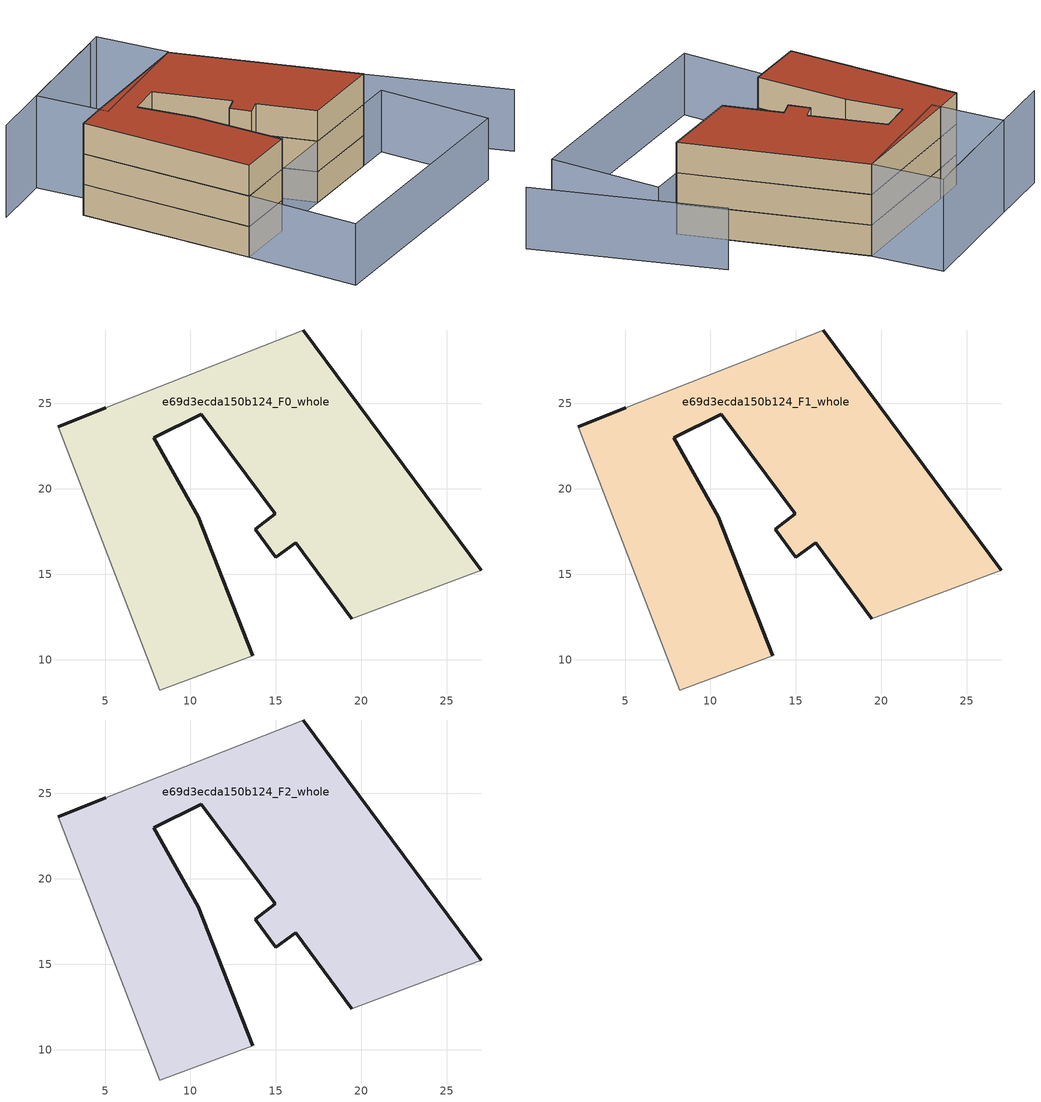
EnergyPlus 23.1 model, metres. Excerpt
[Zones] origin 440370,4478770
e69d3ecda150b124_F0_whole
 floor ground (EU_floor_Construction): 27.03,15.23 16.61,29.3 5.03,24.75 2.26,23.63 8.2,8.22 13.66,10.24 10.45,18.36 7.85,22.99 10.65,24.37 14.97,18.54 13.8,17.64 14.99,15.98 16.17,16.85 19.46,12.41 z0
 wall outside (EU_wall_Construction): 16.61,29.3 27.03,15.23 / 19.46,12.41 16.17,16.85 14.99,15.98 13.8,17.64 14.97,18.54 10.65,24.37 7.85,22.99 10.45,18.36 13.66,10.24 / 2.26,23.63 5.03,24.75 z0:3
 wall adiabatic (EU_wall_Construction): 5.03,24.75 16.61,29.3 / 27.03,15.23 19.46,12.41 / 13.66,10.24 8.2,8.22 2.26,23.63 z0:3
e69d3ecda150b124_F1_whole
 floor to e69d3ecda150b124_F0_whole (EU_floor_Construction): 27.03,15.23 16.61,29.3 5.02,24.75 2.25,23.63 8.19,8.22 13.65,10.24 10.44,18.36 7.85,22.99 10.65,24.37 14.97,18.54 13.8,17.64 14.99,15.98 16.17,16.85 19.45,12.41 z3
 wall outside (EU_wall_Construction): 16.61,29.3 27.03,15.23 / 19.46,12.41 16.17,16.85 14.99,15.98 13.8,17.64 14.97,18.54 10.65,24.37 7.85,22.99 10.45,18.36 13.66,10.24 / 2.26,23.63 5.03,24.75 z3:6
 wall adiabatic (EU_wall_Construction): 5.03,24.75 16.61,29.3 / 27.03,15.23 19.46,12.41 / 13.66,10.24 8.2,8.22 2.26,23.63 z3:6
e69d3ecda150b124_F2_whole
 floor to e69d3ecda150b124_F1_whole (EU_floor_Construction): 27.03,15.23 16.61,29.3 5.02,24.75 2.25,23.63 8.19,8.22 13.65,10.24 10.44,18.36 7.85,22.99 10.65,24.37 14.97,18.54 13.8,17.64 14.99,15.98 16.17,16.85 19.45,12.41 z6
 wall outside (EU_wall_Construction): 16.61,29.3 27.03,15.23 / 19.46,12.41 16.17,16.85 14.99,15.98 13.8,17.64 14.97,18.54 10.65,24.37 7.85,22.99 10.45,18.36 13.66,10.24 / 2.26,23.63 5.03,24.75 z6:9
 wall adiabatic (EU_wall_Construction): 5.03,24.75 16.61,29.3 / 27.03,15.23 19.46,12.41 / 13.66,10.24 8.2,8.22 2.26,23.63 z6:9
 roof outside (EU_roof_Construction): 16.61,29.3 27.03,15.23 19.46,12.41 16.17,16.85 14.99,15.98 13.8,17.64 14.97,18.54 10.65,24.37 7.85,22.99 10.45,18.36 13.66,10.24 8.2,8.22 2.26,23.63 5.03,24.75 z9
shading: 12.45,34.89 -3.16,27.63 / 5.38,24 2.44,30.25 / 2.44,30.25 13.67,35.54 / 13.67,35.54 16.61,29.3 / 16.61,29.3 5.38,24 z0:9; 38.83,8.96 27.87,23.31 / 8.19,8.22 29.93,16.31 / 29.93,16.31 33.67,6.26 / 33.67,6.26 11.93,-1.82 / 11.93,-1.82 8.19,8.22 z0:6
[Building]
EU S2 Campaign: North Axis=0; Terrain=City; Solar Distribution=FullExterior
[Site:Location]
Madrid: Latitude=40.5; Longitude=-3.5; Time Zone=1; Elevation=609
[SizingPeriod:WeatherFileDays]
AnnualSizingPeriod: Begin Month=1; Begin Day of Month=1; End Month=12; End Day of Month=31; Day of Week for Start Day=Monday; Use Weather File Daylight Saving Period=No; Use Weather File Rain and Snow Indicators=No
[MATERIAL]
EU_InternalMass_Material: Roughness=MediumRough; Thickness=0.1; Conductivity=1; Density=1800; Specific Heat=900; Thermal Absorptance=0.9; Solar Absorptance=0.7; Visible Absorptance=0.7
[MATERIAL:NOMASS] Roughness=MediumRough; Thermal Absorptance=0.9; Solar Absorptance=0.7; Visible Absorptance=0.7
Name | Thermal Resistance
EU_wall_NoMass | 0.419739
EU_roof_NoMass | 0.352165
EU_floor_NoMass | 0.608284
[CONSTRUCTION]
EU_wall_Construction: EU_wall_NoMass
EU_roof_Construction: EU_roof_NoMass
EU_floor_Construction: EU_floor_NoMass
EU_InternalMass_Construction: EU_InternalMass_Material
[ZONE] Type=1; Multiplier=1; Ceiling Height=autocalculate; Volume=710.407; Floor Area=autocalculate; Part of Total Floor Area=Yes
e69d3ecda150b124_F0_whole; e69d3ecda150b124_F1_whole; e69d3ecda150b124_F2_whole
[INTERNALMASS] Construction=EU_InternalMass_Construction; Surface Area=236.802
Name | Zone or ZoneList
e69d3ecda150b124_F0_whole_EU_InternalMass | e69d3ecda150b124_F0_whole
e69d3ecda150b124_F1_whole_EU_InternalMass | e69d3ecda150b124_F1_whole
e69d3ecda150b124_F2_whole_EU_InternalMass | e69d3ecda150b124_F2_whole
[OTHEREQUIPMENT] Fuel Type=Electricity; Design Level Calculation Method=Watts/Area; Power per Zone Floor Area=1; Fraction Latent=0; Fraction Radiant=0; Fraction Lost=0; Carbon Dioxide Generation Rate=0; EndUse Subcategory=EU_Step8_InternalGains
Name | Zone or ZoneList or Space or SpaceList | Schedule
EU_Step8_InternalGain_e69d3ecda150b124_F0_whole_f000 | e69d3ecda150b124_F0_whole | EU_Step8_GainSchedule_e69d3ecda150b124_F0_whole_f000
EU_Step8_InternalGain_e69d3ecda150b124_F1_whole_f000 | e69d3ecda150b124_F1_whole | EU_Step8_GainSchedule_e69d3ecda150b124_F1_whole_f000
EU_Step8_InternalGain_e69d3ecda150b124_F2_whole_f000 | e69d3ecda150b124_F2_whole | EU_Step8_GainSchedule_e69d3ecda150b124_F2_whole_f000
[ZONEVENTILATION:DESIGNFLOWRATE] Schedule=EU_AlwaysOn; Design Flow Rate Calculation Method=AirChanges/Hour; Air Changes per Hour=0.703302; Ventilation Type=Natural; Fan Pressure Rise=0; Fan Total Efficiency=1; Constant Term Coefficient=1; Temperature Term Coefficient=0; Velocity Term Coefficient=0; Velocity Squared Term Coefficient=0; Minimum Indoor Temperature=-100; Maximum Indoor Temperature=100; Delta Temperature=-100; Minimum Outdoor Temperature=-100; Maximum Outdoor Temperature=100; Maximum Wind Speed=40
Name | Zone or ZoneList or Space or SpaceList
EU_ConstantAir_e69d3ecda150b124_F0_whole | e69d3ecda150b124_F0_whole
EU_ConstantAir_e69d3ecda150b124_F1_whole | e69d3ecda150b124_F1_whole
EU_ConstantAir_e69d3ecda150b124_F2_whole | e69d3ecda150b124_F2_whole
[HVACTEMPLATE:THERMOSTAT] Constant Heating Setpoint=20; Constant Cooling Setpoint=50
EU_HeatOnly_e69d3ecda150b124_F0_whole; EU_HeatOnly_e69d3ecda150b124_F1_whole; EU_HeatOnly_e69d3ecda150b124_F2_whole
[HVACTEMPLATE:ZONE:IDEALLOADSAIRSYSTEM] System Availability Schedule=EU_AlwaysOn; Maximum Heating Supply Air Temperature=50; Minimum Cooling Supply Air Temperature=13; Maximum Heating Supply Air Humidity Ratio=0.0156; Minimum Cooling Supply Air Humidity Ratio=0.0077; Heating Limit=NoLimit; Cooling Limit=NoLimit; Heating Availability Schedule=EU_AlwaysOn; Cooling Availability Schedule=EU_CoolingOff; Dehumidification Control Type=ConstantSensibleHeatRatio; Cooling Sensible Heat Ratio=0.7; Dehumidification Setpoint=60; Humidification Control Type=None; Humidification Setpoint=30; Outdoor Air Method=None; Outdoor Air Flow Rate per Person=0.00944; Outdoor Air Flow Rate per Zone Floor Area=0; Outdoor Air Flow Rate per Zone=0; Demand Controlled Ventilation Type=None; Outdoor Air Economizer Type=NoEconomizer; Heat Recovery Type=None; Sensible Heat Recovery Effectiveness=0.7; Latent Heat Recovery Effectiveness=0.65
Name | Template Thermostat
e69d3ecda150b124_F0_whole | EU_HeatOnly_e69d3ecda150b124_F0_whole
e69d3ecda150b124_F1_whole | EU_HeatOnly_e69d3ecda150b124_F1_whole
e69d3ecda150b124_F2_whole | EU_HeatOnly_e69d3ecda150b124_F2_whole
[SIZING:ZONE] Zone Cooling Design Supply Air Temperature Input Method=SupplyAirTemperature; Zone Cooling Design Supply Air Temperature=13; Zone Heating Design Supply Air Temperature Input Method=SupplyAirTemperature; Zone Heating Design Supply Air Temperature=50; Zone Cooling Design Supply Air Humidity Ratio=0.008; Zone Heating Design Supply Air Humidity Ratio=0.008; Cooling Design Air Flow Method=DesignDay; Cooling Design Air Flow Rate=0; Cooling Minimum Air Flow per Zone Floor Area=0.000762; Cooling Minimum Air Flow=0; Cooling Minimum Air Flow Fraction=0.2; Heating Design Air Flow Method=DesignDay; Heating Design Air Flow Rate=0; Heating Maximum Air Flow per Zone Floor Area=0.002032; Heating Maximum Air Flow=0.141576; Heating Maximum Air Flow Fraction=0.3; Account for Dedicated Outdoor Air System=No; Dedicated Outdoor Air System Control Strategy=NeutralSupplyAir; Dedicated Outdoor Air Low Setpoint Temperature for Design=autosize; Dedicated Outdoor Air High Setpoint Temperature for Design=autosize; Zone Load Sizing Method=Sensible Load Only No Latent Load; Zone Latent Cooling Design Supply Air Humidity Ratio Input Method=HumidityRatioDifference; Zone Cooling Design Supply Air Humidity Ratio Difference=0.005; Zone Latent Heating Design Supply Air Humidity Ratio Input Method=HumidityRatioDifference; Zone Humidification Design Supply Air Humidity Ratio Difference=0.005
e69d3ecda150b124_F0_whole; e69d3ecda150b124_F1_whole; e69d3ecda150b124_F2_whole
[SCHEDULE:CONSTANT]
Name | Hourly Value
EU_AlwaysOn | 1
EU_CoolingOff | 0
[SCHEDULE:FILE] Column Number=1; Rows to Skip at Top=0; Number of Hours of Data=8760; Column Separator=Comma; Interpolate to Timestep=No; Minutes per Item=60; Adjust Schedule for Daylight Savings=Yes
Name | File
EU_Step8_GainSchedule_e69d3ecda150b124_F0_whole_f000 | ../../schedules/e69d3ecda150b124/e69d3ecda150b124_F0_whole_f000_gain.csv
EU_Step8_GainSchedule_e69d3ecda150b124_F1_whole_f000 | ../../schedules/e69d3ecda150b124/e69d3ecda150b124_F1_whole_f000_gain.csv
EU_Step8_GainSchedule_e69d3ecda150b124_F2_whole_f000 | ../../schedules/e69d3ecda150b124/e69d3ecda150b124_F2_whole_f000_gain.csv
